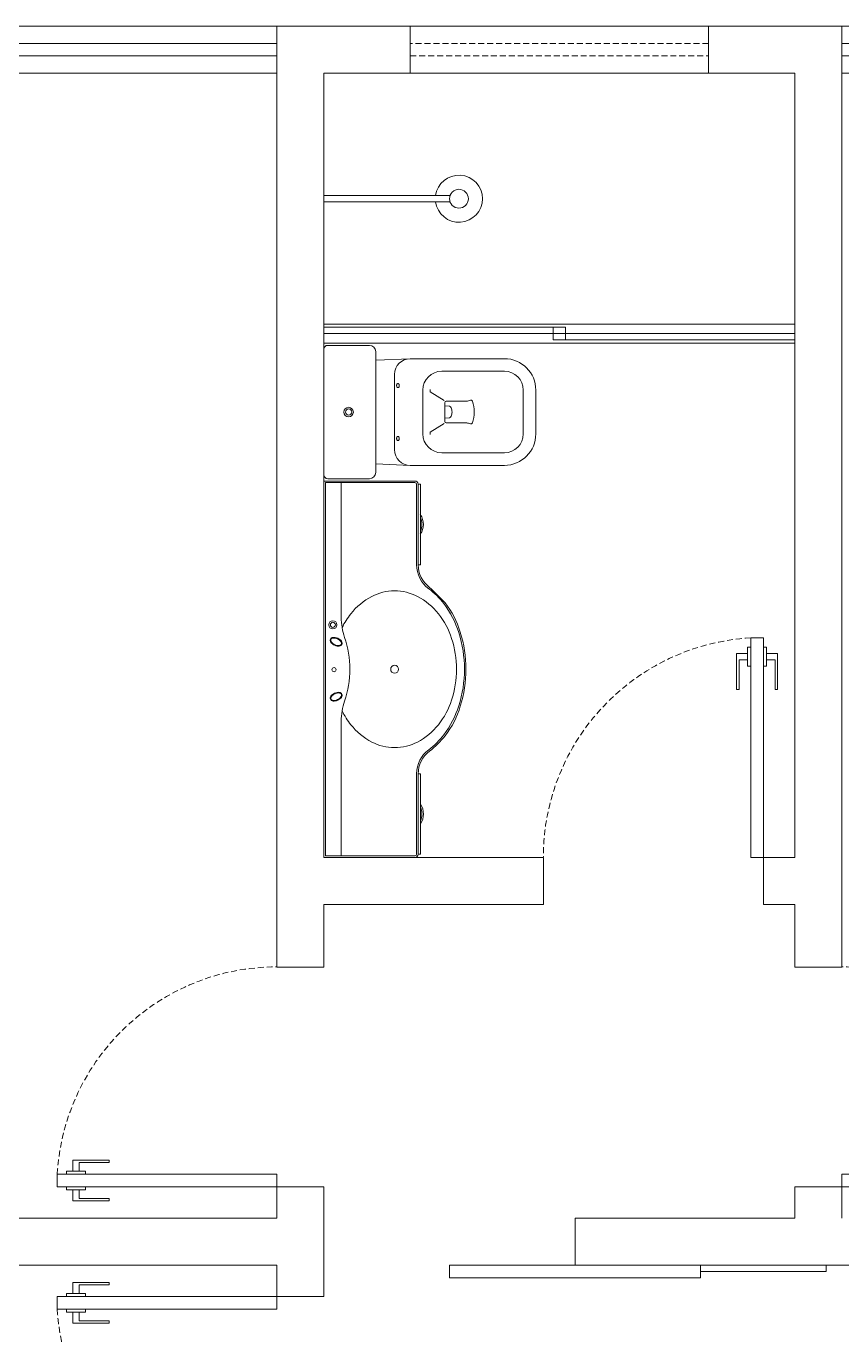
# Model space of a CAD drawing. Header units: centimetres. Extents: x 35234 to 67506, y -7058 to -4021.
# Drawn here: x 52794.1 to 53054, y -5710.7 to -5293.2 of the extents above; entities that cross this region are included whole.
import ezdxf

# ---------------------------------------------------------------- set-up
doc = ezdxf.new("R2010")
doc.units = ezdxf.units.CM
doc.header["$LTSCALE"] = 0.3
doc.linetypes.add('HIDDEN', pattern=[9.525, 6.35, -3.175])
for name, color, linetype, lineweight in [('Blocos', 242, 'Continuous', 5), ('Janelas', 86, 'Continuous', 5), ('Paredes', 87, 'Continuous', 20), ('Portas', 152, 'Continuous', 5)]:
    doc.layers.add(name, color=color, linetype=linetype, lineweight=lineweight)
doc.layers.get('0').off()

# ---------------------------------------------------------------- blocks, each defined once
blk = doc.blocks.new('Porta 70')
for p, q in [((-4, 67), (-5, 67)), ((-5, 67), (-5, 61)), ((0, 67), (1, 67)), ((1, 67), (1, 61)), ((-5, 65), (-8.5, 65)), ((-8.5, 65), (-8.5, 53.5)), ((-7.75, 53.5), (-7.75, 63)), ((-7.75, 63), (-5, 63)), ((1, 65), (4.5, 65)), ((3.75, 63), (1, 63)), ((3.75, 53.5), (3.75, 63)), ((4.5, 65), (4.5, 53.5)), ((-5, 61), (-4, 61)), ((1, 61), (0, 61)), ((-8.5, 53.5), (-7.75, 53.5)), ((4.5, 53.5), (3.75, 53.5))]:
    blk.add_line(p, q)
blk.add_lwpolyline([(-4, 0), (0, 0), (0, 70), (-4, 70)], close=True)
at = {"linetype": 'HIDDEN'}
blk.add_arc((0, 0), 70.11, 93.2705, 180, dxfattribs=at)
blk = doc.blocks.new('Porta Correr 80')
for points in [[(-40, -4), (40, -4), (40, 0), (-40, 0)], [(40, -2), (80, -2), (80, 0), (40, 0)]]:
    blk.add_lwpolyline(points, close=True)
blk = doc.blocks.new('Porta box 150')
for p, q in [((73, -1), (73, -3)), ((77, -3), (77, -5))]:
    blk.add_line(p, q)
for points in [[(0, -6), (150, -6), (150, 0), (0, 0)], [(0, -3), (77, -3), (77, -1), (0, -1)], [(150, -5), (73, -5), (73, -3), (150, -3)]]:
    blk.add_lwpolyline(points, close=True)
blk = doc.blocks.new('Janela 150')
for p, q in [((150, 15), (0, 15)), ((0, 15), (0, 0)), ((150, 0), (150, 15)), ((150, 9.5), (0, 9.5)), ((0, 5.5), (150, 5.5)), ((0, 0), (150, 0))]:
    blk.add_line(p, q)
blk = doc.blocks.new('chuveiro')
at = {"layer": 'Blocos'}
for p, q in [((35.57, 1), (0, 1)), ((0, 1), (0, -1)), ((35.57, 1), (40.17, 1)), ((0, -1), (35.57, -1)), ((35.57, -1), (40.17, -1))]:
    blk.add_line(p, q, dxfattribs=at)
blk.add_circle((43, 0), 3, dxfattribs=at)
blk.add_arc((43, 0), 7.5, 187.6623, 172.3377, dxfattribs=at)
blk = doc.blocks.new('pia_banheiro')
at = {"layer": 'Blocos'}
for p, q in [((-60, -29), (-60, 0)), ((-60, 0), (60, 0)), ((60, 0), (60, -29)), ((-59.5, -29), (-59.5, -0.5)), ((-59.5, -0.5), (59.5, -0.5)), ((59.5, -29), (59.5, -0.5)), ((-59.5, -5.5), (-16.56, -5.5)), ((16.56, -5.5), (59.5, -5.5)), ((-59, -29.5), (-33.32, -29.5)), ((-59, -30), (-33.32, -30)), ((-59, -30.7), (-59, -30)), ((-49.3, -30.7), (-59, -30.7)), ((-49.3, -30.7), (-48.32, -30.7)), ((-48.32, -30.7), (-44, -30.7)), ((-44, -30.7), (-43.02, -30.7)), ((-33.32, -30.7), (-43.02, -30.7)), ((-33.32, -30), (-33.32, -30.7)), ((33.32, -29.5), (59, -29.5)), ((33.32, -30.7), (33.32, -30)), ((33.32, -30), (59, -30)), ((43.02, -30.7), (33.32, -30.7)), ((43.02, -30.7), (44, -30.7)), ((44, -30.7), (48.32, -30.7)), ((48.32, -30.7), (49.3, -30.7)), ((59, -30.7), (49.3, -30.7)), ((59, -30), (59, -30.7))]:
    blk.add_line(p, q, dxfattribs=at)
for centre, radius in [((-0.14, -3.19), 0.653), ((14.15, -2.83), 1.31), ((14.15, -2.83), 0.805), ((0, -22.5), 1.25)]:
    blk.add_circle(centre, radius, dxfattribs=at)
for centre, radius, start, end in [((-7.89, -3.21), 2.26, 172.9335, 190.0869), ((-8.65, -3.12), 1.5, 148.4998, 172.9335), ((-6.84, -3.02), 3.33, 190.0869, 204.2101), ((-7.89, -3.21), 2.06, 172.9335, 190.0869), ((-8.65, -3.12), 1.3, 148.4998, 172.9335), ((-9.27, -2.74), 0.772, 114.2101, 148.4998), ((-6.84, -3.02), 3.13, 190.0869, 204.2101), ((-9.27, -2.74), 0.572, 114.2101, 148.4998), ((-9.27, -2.74), 0.772, 79.9205, 114.2101), ((-9.27, -2.74), 0.572, 79.9205, 114.2101), ((-9.4, -3.45), 1.3, 55.4867, 79.9205), ((-9.4, -3.45), 1.5, 55.4867, 79.9205), ((-9.83, -4.08), 2.06, 38.3334, 55.4867), ((-9.83, -4.08), 2.26, 38.3334, 55.4867), ((-10.67, -4.74), 3.13, 24.2101, 38.3334), ((-10.67, -4.74), 3.33, 24.2101, 38.3334), ((-10.67, -4.74), 3.13, 10.0869, 24.2101), ((-10.67, -4.74), 3.33, 10.0869, 24.2101), ((-9.62, -4.56), 2.26, 352.9335, 10.0869), ((9.62, -4.56), 2.26, 169.9131, 187.0665), ((10.67, -4.74), 3.33, 155.7899, 169.9131), ((10.67, -4.74), 3.13, 155.7899, 169.9131), ((10.67, -4.74), 3.33, 141.6666, 155.7899), ((10.67, -4.74), 3.13, 141.6666, 155.7899), ((9.83, -4.08), 2.26, 124.5133, 141.6666), ((9.83, -4.08), 2.06, 124.5133, 141.6666), ((9.4, -3.45), 1.5, 100.0795, 124.5133), ((9.4, -3.45), 1.3, 100.0795, 124.5133), ((9.27, -2.74), 0.772, 65.7899, 100.0795), ((9.27, -2.74), 0.572, 65.7899, 100.0795), ((9.27, -2.74), 0.572, 31.5002, 65.7899), ((9.27, -2.74), 0.772, 31.5002, 65.7899), ((6.84, -3.02), 3.13, 335.7899, 349.9131), ((8.65, -3.12), 1.3, 7.0665, 31.5002), ((6.84, -3.02), 3.33, 335.7899, 349.9131), ((7.89, -3.21), 2.06, 349.9131, 7.0665), ((8.65, -3.12), 1.5, 7.0665, 31.5002), ((7.89, -3.21), 2.26, 349.9131, 7.0665), ((-1.9, -28.54), 25.47, 116.5933, 128.2804), ((-16.56, -25.5), 20, 71.2758, 90), ((0, 23.35), 31.58, 251.2758, 270), ((-6.84, -3.02), 3.33, 204.2101, 218.3334), ((-6.84, -3.02), 3.13, 204.2101, 218.3334), ((-7.68, -3.69), 2.26, 218.3334, 235.4867), ((-7.68, -3.69), 2.06, 218.3334, 235.4867), ((-8.11, -4.31), 1.5, 235.4867, 259.9205), ((-8.11, -4.31), 1.3, 235.4867, 259.9205), ((-8.24, -5.03), 0.772, 259.9205, 294.2101), ((-8.24, -5.03), 0.572, 259.9205, 294.2101), ((-8.24, -5.03), 0.572, 294.2101, 328.4998), ((-8.24, -5.03), 0.772, 294.2101, 328.4998), ((-8.86, -4.65), 1.3, 328.4998, 352.9335), ((-9.62, -4.56), 2.06, 352.9335, 10.0869), ((-8.86, -4.65), 1.5, 328.4998, 352.9335), ((0, 23.35), 31.58, 270, 288.7242), ((8.86, -4.65), 1.5, 187.0665, 211.5002), ((9.62, -4.56), 2.06, 169.9131, 187.0665), ((8.86, -4.65), 1.3, 187.0665, 211.5002), ((8.24, -5.03), 0.772, 211.5002, 245.7899), ((8.24, -5.03), 0.572, 211.5002, 245.7899), ((8.24, -5.03), 0.772, 245.7899, 280.0795), ((8.24, -5.03), 0.572, 245.7899, 280.0795), ((8.11, -4.31), 1.3, 280.0795, 304.5133), ((8.11, -4.31), 1.5, 280.0795, 304.5133), ((7.68, -3.69), 2.06, 304.5133, 321.6666), ((7.68, -3.69), 2.26, 304.5133, 321.6666), ((6.84, -3.02), 3.13, 321.6666, 335.7899), ((6.84, -3.02), 3.33, 321.6666, 335.7899), ((16.56, -25.5), 20, 90, 108.7242), ((1.9, -28.54), 25.47, 51.7196, 63.4067), ((-4.81, -24.85), 20.77, 128.2804, 152.3071), ((4.81, -24.85), 20.77, 27.6929, 51.7196), ((-9.29, -22.5), 15.71, 152.3071, 180), ((9.29, -22.5), 15.71, 0, 27.6929), ((-9.29, -22.5), 15.71, 180, 207.6929), ((9.29, -22.5), 15.71, 332.3071, 0), ((-59, -29), 1, 180, 270), ((-59, -29), 0.5, 180, 270), ((59, -29), 1, 270, 0), ((59, -29), 0.5, 270, 0), ((-46.16, -26.27), 5.43, 234.6741, 305.3259), ((-46.16, -26.28), 4.92, 243.956, 296.044), ((-33.32, -39), 9.5, 36.445, 90), ((-33.32, -39), 9, 36.445, 90), ((-6.51, -19.2), 23.83, 216.445, 232.8255), ((-4.81, -20.15), 20.77, 207.6929, 231.7196), ((4.81, -20.15), 20.77, 308.2804, 332.3071), ((6.51, -19.2), 23.83, 307.1745, 323.555), ((33.32, -39), 9.5, 90, 143.555), ((33.32, -39), 9, 90, 143.555), ((46.16, -26.24), 5.45, 234.8702, 305.1298), ((46.16, -26.28), 4.92, 243.956, 296.044), ((-4.41, -17.13), 27.25, 217.3282, 231.9424), ((-1.9, -16.46), 25.47, 231.7196, 251.8976), ((1.9, -16.46), 25.47, 288.1024, 308.2804), ((-180, 164.96), 286.21, 314.6708, 316.0586), ((-4.2, -17.16), 27.35, 231.5488, 253.8385), ((-2.57, -14), 30.35, 232.8255, 252.5617), ((0, -10.65), 31.58, 251.8976, 270), ((0, -10.65), 31.58, 270, 288.1024), ((2.57, -14), 30.35, 287.4383, 307.1745), ((3.03, -14.9), 29.86, 287.1087, 307.504), ((0, -5.82), 39.43, 252.5617, 270), ((0, -5.82), 38.93, 252.5617, 270), ((0, -5.82), 38.93, 270, 287.4383), ((0.15, -6.8), 38.45, 269.7746, 287.6636)]:
    blk.add_arc(centre, radius, start, end, dxfattribs=at)
blk = doc.blocks.new('vaso_sanitário')
at = {"layer": 'Blocos'}
for p, q in [((14.5, 21.25), (1.2, 21.25)), ((0, 20.05), (0, -20.05)), ((16.5, 19.25), (16.5, -19.25)), ((16.5, 16.51), (27.5, 17)), ((27.5, 17), (57.5, 17)), ((37.5, 13), (57.5, 13)), ((22.5, 0), (22.5, 12)), ((31.5, 0), (31.5, 7)), ((33.88, 6.44), (33.88, 7.13)), ((38.27, 3.68), (33.88, 6.44)), ((63.5, 7), (63.5, 0)), ((67.5, 7), (67.5, 0)), ((22.5, 0), (22.5, -12)), ((31.5, 0), (31.5, -7)), ((38.46, 0), (38.46, 2.98)), ((39.96, 1.86), (38.46, 1.98)), ((38.46, 0), (38.46, -2.98)), ((45.47, 3.48), (38.96, 3.48)), ((63.5, -7), (63.5, 0)), ((67.5, -7), (67.5, 0)), ((38.27, -3.68), (33.88, -6.44)), ((39.96, -1.86), (38.46, -1.98)), ((45.47, -3.48), (38.96, -3.48)), ((33.88, -6.44), (33.88, -7.13)), ((16.5, -16.51), (27.5, -17)), ((37.5, -13), (57.5, -13)), ((27.5, -17), (57.5, -17)), ((14.5, -21.25), (1.2, -21.25))]:
    blk.add_line(p, q, dxfattribs=at)
for radius in [1.5, 1]:
    blk.add_circle((7.85, 0), radius, dxfattribs=at)
for centre, radius, start, end in [((1.2, 20.05), 1.2, 90, 180), ((14.5, 19.25), 2, 0, 90), ((27.5, 12), 5, 90, 180), ((57.5, 7), 10, 0, 90), ((37.5, 7), 6, 90, 180), ((57.5, 7), 6, 0, 90), ((24.1, 8.44), 0.967, 164.5629, 180), ((24.1, 8.44), 0.967, 180, 195.4371), ((23.84, 8.51), 0.694, 146.3099, 164.5629), ((23.67, 8.62), 0.493, 121.8535, 146.3099), ((23.57, 8.79), 0.294, 90, 121.8535), ((23.57, 8.79), 0.294, 58.1465, 90), ((23.46, 8.62), 0.493, 33.6901, 58.1465), ((23.29, 8.51), 0.694, 15.4371, 33.6901), ((23.03, 8.44), 0.967, 0, 15.4371), ((23.03, 8.44), 0.967, 344.5629, 360), ((23.84, 8.36), 0.694, 195.4371, 213.6901), ((23.67, 8.25), 0.493, 213.6901, 238.1465), ((23.57, 8.08), 0.294, 238.1465, 270), ((23.57, 8.08), 0.294, 270, 301.8535), ((23.46, 8.25), 0.493, 301.8535, 326.3099), ((23.29, 8.36), 0.694, 326.3099, 344.5629), ((38.96, 2.98), 0.5, 90, 180), ((39.87, 1.19), 0.67, 14.1141, 81.8789), ((35.32, -0.45), 5.5, 4.685, 19.1599), ((35.32, 0.45), 5.5, 340.8401, 355.315), ((45.3, 6.95), 3.47, 272.8237, 292.69), ((46.83, 3.29), 0.5, 13.9425, 112.69), ((36.28, -0.19), 11.61, 0.9159, 18.0203), ((36.28, 0.19), 11.61, 341.9797, 359.0841), ((38.96, -2.98), 0.5, 180, 270), ((39.87, -1.19), 0.67, 278.1211, 345.8859), ((45.3, -6.95), 3.47, 67.31, 87.1763), ((46.83, -3.29), 0.5, 247.31, 346.0575), ((24.1, -8.44), 0.967, 164.5629, 180), ((23.84, -8.36), 0.694, 146.3099, 164.5629), ((23.67, -8.25), 0.493, 121.8535, 146.3099), ((23.57, -8.08), 0.294, 90, 121.8535), ((23.57, -8.08), 0.294, 58.1465, 90), ((23.46, -8.25), 0.493, 33.6901, 58.1465), ((23.29, -8.36), 0.694, 15.4371, 33.6901), ((23.03, -8.44), 0.967, 0, 15.4371), ((37.5, -7), 6, 180, 270), ((57.5, -7), 10, 270, 0), ((57.5, -7), 6, 270, 0), ((27.5, -12), 5, 180, 270), ((24.1, -8.44), 0.967, 180, 195.4371), ((23.84, -8.51), 0.694, 195.4371, 213.6901), ((23.67, -8.62), 0.493, 213.6901, 238.1465), ((23.57, -8.79), 0.294, 238.1465, 270), ((23.57, -8.79), 0.294, 270, 301.8535), ((23.46, -8.62), 0.493, 301.8535, 326.3099), ((23.29, -8.51), 0.694, 326.3099, 344.5629), ((23.03, -8.44), 0.967, 344.5629, 360), ((1.2, -20.05), 1.2, 180, 270), ((14.5, -19.25), 2, 270, 0)]:
    blk.add_arc(centre, radius, start, end, dxfattribs=at)

msp = doc.modelspace()

# ---------------------------------------------------------------- linework, layer by layer
at = {"layer": 'Janelas'}
for p, q in [((53011.538, -5293.176), (52916.538, -5293.176)), ((52916.538, -5308.176), (53011.538, -5308.176))]:
    msp.add_line(p, q, dxfattribs=at)
at = {"layer": 'Janelas', "linetype": 'HIDDEN'}
for p, q in [((53011.538, -5298.676), (52916.538, -5298.676)), ((52916.538, -5302.676), (53011.538, -5302.676))]:
    msp.add_line(p, q, dxfattribs=at)
at = {"layer": 'Paredes'}
for p, q in [((52916.538, -5293.176), (52874.038, -5293.176)), ((52874.038, -5293.176), (52874.038, -5593.176)), ((52916.538, -5308.176), (52916.538, -5293.176)), ((53054.038, -5293.176), (53011.538, -5293.176)), ((53011.538, -5308.176), (53011.538, -5293.176)), ((53054.038, -5293.176), (53054.038, -5593.176)), ((52889.038, -5308.176), (52889.038, -5558.176)), ((52916.538, -5308.176), (52889.038, -5308.176)), ((53039.038, -5308.176), (53011.538, -5308.176)), ((53039.038, -5308.176), (53039.038, -5558.176)), ((52889.038, -5558.176), (52959.038, -5558.176)), ((52959.038, -5573.176), (52959.038, -5558.176)), ((53029.038, -5558.176), (53039.038, -5558.176)), ((53029.038, -5573.176), (53029.038, -5558.176)), ((52889.038, -5573.176), (52959.038, -5573.176)), ((52889.038, -5573.176), (52889.038, -5593.176)), ((53029.038, -5573.176), (53039.038, -5573.176)), ((53039.038, -5573.176), (53039.038, -5593.176)), ((52874.038, -5593.176), (52889.038, -5593.176)), ((53039.038, -5593.176), (53054.038, -5593.176)), ((52874.038, -5663.176), (52874.038, -5673.176)), ((52874.038, -5663.176), (52889.038, -5663.176)), ((52889.038, -5663.176), (52889.038, -5698.176)), ((53039.038, -5663.176), (53039.038, -5673.176)), ((53039.038, -5663.176), (53054.038, -5663.176)), ((53054.038, -5663.176), (53054.038, -5673.176)), ((52629.038, -5673.176), (52874.038, -5673.176)), ((52969.038, -5673.176), (53039.038, -5673.176)), ((52969.038, -5688.176), (52969.038, -5673.176)), ((52629.038, -5688.176), (52874.038, -5688.176)), ((52874.038, -5688.176), (52874.038, -5698.176)), ((52969.038, -5688.176), (53314.038, -5688.176)), ((52874.038, -5698.176), (52889.038, -5698.176))]:
    msp.add_line(p, q, dxfattribs=at)

# ---------------------------------------------------------------- block references
at = {"layer": 'Blocos'}
for name, p in [('chuveiro', (52889.038, -5348.176)), ('vaso_sanitário', (52889.038, -5416.176))]:
    msp.add_blockref(name, p, dxfattribs=at)
at = {"layer": 'Blocos', "rotation": 90}
msp.add_blockref('pia_banheiro', (52889.038, -5498.176), dxfattribs=at)
at = {"layer": 'Janelas'}
for p in [(52724.038, -5308.176), (53054.038, -5308.176)]:
    msp.add_blockref('Janela 150', p, dxfattribs=at)
at = {"layer": 'Portas'}
for name, p in [('Porta box 150', (52889.038, -5388.176)), ('Porta 70', (53029.038, -5558.176)), ('Porta Correr 80', (52969.038, -5688.176))]:
    msp.add_blockref(name, p, dxfattribs=at)
at = {"layer": 'Portas', "xscale": -1, "rotation": 90}
msp.add_blockref('Porta 70', (52874.038, -5663.176), dxfattribs=at)
at = {"layer": 'Portas'}
for p, rotation in [((53054.038, -5663.176), 270), ((52874.038, -5698.176), 90)]:
    msp.add_blockref('Porta 70', p, dxfattribs=dict(at, rotation=rotation))

doc.saveas('drawing.dxf')
